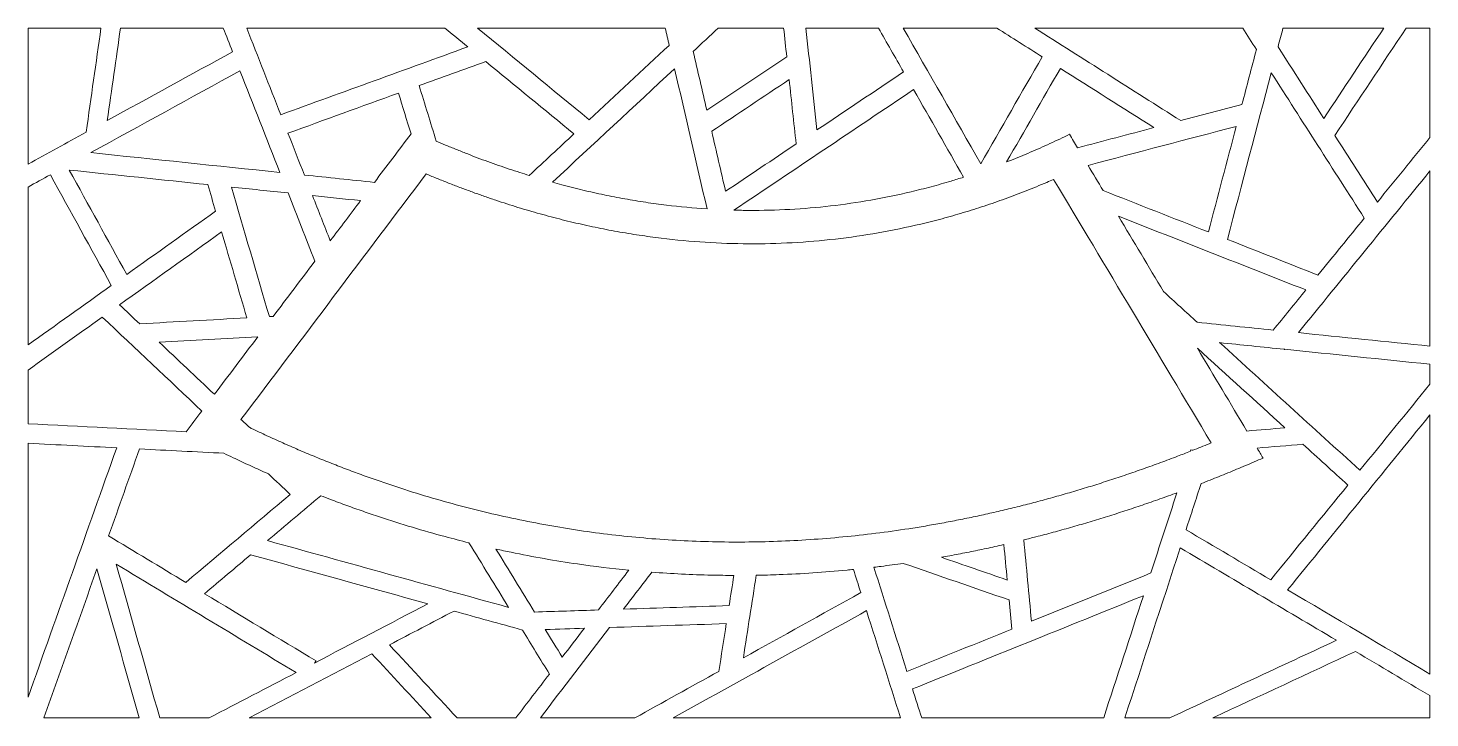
# Model space of a CAD drawing. Header units: millimetres. Extents: x -1200 to 1200, y -590 to 590.
import ezdxf

# ---------------------------------------------------------------- set-up
doc = ezdxf.new("R2010")
doc.units = ezdxf.units.MM
doc.header["$MEASUREMENT"] = 0
doc.layers.add('Layer 1', color=7, linetype='Continuous')

msp = doc.modelspace()

# ---------------------------------------------------------------- linework, layer by layer
at = {"layer": 'Layer 1', "color": 250, "lineweight": 20}
for points, knots in [([(-1100.5471, 411.9992), (-1133.7096, 393.8257), (-1166.8652, 375.6461), (-1200.0248, 357.4691), (-1200.0248, 434.9776), (-1200.0221, 512.484), (-1200.0248, 589.9914), (-1158.3925, 589.9914), (-1116.7588, 589.9914), (-1075.1249, 589.9914), (-1083.6017, 530.6647), (-1092.0757, 471.326), (-1100.5471, 411.9992)], [0, 0, 0, 0, 0.25, 0.25, 0.25, 0.5, 0.5, 0.5, 0.75, 0.75, 0.75, 1, 1, 1, 1]), ([(-1041.7684, 589.9914), (-983.1275, 589.9914), (-924.4868, 589.9914), (-865.8486, 589.9914), (-860.5274, 576.4623), (-855.2155, 562.9332), (-849.8916, 549.4041), (-921.3808, 510.2177), (-992.8726, 471.0278), (-1064.3592, 431.8318), (-1056.832, 484.5544), (-1049.3023, 537.2735), (-1041.7684, 589.9914)], [0, 0, 0, 0, 0.25, 0.25, 0.25, 0.5, 0.5, 0.5, 0.75, 0.75, 0.75, 1, 1, 1, 1]), ([(-825.6827, 589.9914), (-712.5905, 589.9914), (-599.4983, 589.9914), (-486.4103, 589.9914), (-473.3127, 579.265), (-460.2099, 568.5387), (-447.115, 557.8148), (-553.8801, 519.1448), (-660.6532, 480.4795), (-767.4263, 441.8047), (-786.8442, 491.201), (-806.2636, 540.595), (-825.6827, 589.9914)], [0, 0, 0, 0, 0.25, 0.25, 0.25, 0.5, 0.5, 0.5, 0.75, 0.75, 0.75, 1, 1, 1, 1]), ([(-109.2381, 589.989), (-106.9613, 580.1423), (-104.6736, 570.2896), (-102.3941, 560.4406), (-148.0244, 518.0564), (-193.6575, 475.6722), (-239.2905, 433.2869), (-303.0878, 485.519), (-366.8838, 537.7593), (-430.6812, 589.9914), (-323.533, 589.9914), (-216.3835, 589.9914), (-109.2381, 589.989)], [0, 0, 0, 0, 0.25, 0.25, 0.25, 0.5, 0.5, 0.5, 0.75, 0.75, 0.75, 1, 1, 1, 1]), ([(93.4982, 589.9914), (95.2662, 573.6266), (97.0301, 557.2629), (98.7954, 540.8981), (53.1958, 510.4913), (7.5922, 480.0833), (-38.0088, 449.6752), (-45.7608, 483.1631), (-53.5157, 516.6498), (-61.2706, 550.1387), (-46.9717, 563.4214), (-32.6674, 576.7064), (-18.3618, 589.9914), (18.9232, 589.9914), (56.212, 589.9914), (93.4982, 589.9914)], [0, 0, 0, 0, 0.2, 0.2, 0.2, 0.4, 0.4, 0.4, 0.6, 0.6, 0.6, 0.8, 0.8, 0.8, 1, 1, 1, 1]), ([(255.8959, 589.9914), (270.1627, 565.0084), (284.4241, 540.0326), (298.6909, 515.0473), (249.2729, 481.9097), (199.8547, 448.7791), (150.4381, 415.6392), (144.1673, 473.755), (137.895, 531.8732), (131.6229, 589.9914), (173.0464, 589.9914), (214.4724, 589.9914), (255.8959, 589.9914)], [0, 0, 0, 0, 0.25, 0.25, 0.25, 0.5, 0.5, 0.5, 0.75, 0.75, 0.75, 1, 1, 1, 1]), ([(458.3376, 589.9914), (484.2808, 573.5699), (510.2241, 557.1486), (536.1686, 540.7295), (501.0816, 479.7532), (466.0014, 418.7826), (430.9157, 357.8074), (386.7185, 435.2041), (342.5252, 512.5959), (298.3386, 589.9914), (351.669, 589.9914), (405.0047, 589.9914), (458.3376, 589.9914)], [0, 0, 0, 0, 0.25, 0.25, 0.25, 0.5, 0.5, 0.5, 0.75, 0.75, 0.75, 1, 1, 1, 1]), ([(879.3481, 589.9938), (887.1847, 577.7499), (895.0305, 565.5096), (902.8725, 553.2669), (894.6302, 521.9581), (886.3917, 490.6422), (878.152, 459.3298), (843.2057, 450.1303), (808.258, 440.9299), (773.3116, 431.7269), (689.9678, 484.4814), (606.6132, 537.2381), (523.2667, 589.9961), (641.9601, 589.9914), (760.6534, 589.9914), (879.3481, 589.9938)], [0, 0, 0, 0, 0.2, 0.2, 0.2, 0.4, 0.4, 0.4, 0.6, 0.6, 0.6, 0.8, 0.8, 0.8, 1, 1, 1, 1]), ([(1018.2844, 435.5685), (992.1484, 476.3667), (966.0148, 517.1661), (939.8761, 557.9633), (942.6834, 568.6389), (945.4946, 579.3134), (948.306, 589.9914), (1005.8204, 589.9914), (1063.3456, 589.9914), (1120.8653, 589.9914), (1086.6704, 538.5175), (1052.4726, 487.0424), (1018.2844, 435.5685)], [0, 0, 0, 0, 0.25, 0.25, 0.25, 0.5, 0.5, 0.5, 0.75, 0.75, 0.75, 1, 1, 1, 1]), ([(1159.2002, 589.9914), (1172.7907, 589.9914), (1186.3798, 589.9914), (1199.9701, 589.9938), (1199.9701, 527.6202), (1199.9728, 465.2536), (1199.9701, 402.8859), (1169.9793, 366.0565), (1139.9899, 329.2306), (1109.9964, 292.4024), (1085.7007, 330.3319), (1061.4062, 368.2614), (1037.1049, 406.1898), (1077.8039, 467.4574), (1118.5041, 528.7238), (1159.2002, 589.9914)], [0, 0, 0, 0, 0.2, 0.2, 0.2, 0.4, 0.4, 0.4, 0.6, 0.6, 0.6, 0.8, 0.8, 0.8, 1, 1, 1, 1]), ([(-501.2892, 396.5872), (-511.0142, 428.2297), (-520.7258, 459.8816), (-530.4454, 491.5241), (-492.4734, 505.2749), (-454.5056, 519.028), (-416.535, 532.7788), (-366.1578, 491.53), (-315.7782, 450.2849), (-265.3985, 409.0338), (-290.9413, 385.3137), (-316.48, 361.5924), (-342.0215, 337.8665), (-347.4417, 339.5396), (-352.8448, 341.2363), (-358.2383, 342.9637), (-364.2774, 344.8963), (-370.2952, 346.8724), (-376.2995, 348.8792), (-382.3895, 350.9144), (-388.4581, 352.9873), (-394.5079, 355.0944), (-400.5631, 357.2026), (-406.5997, 359.3462), (-412.62, 361.5264), (-418.7235, 363.7348), (-424.8108, 365.981), (-430.8808, 368.265), (-436.9547, 370.5442), (-443.0045, 372.8611), (-449.045, 375.2134), (-455.1672, 377.5976), (-461.2679, 380.0183), (-467.3552, 382.4732), (-473.4427, 384.9269), (-479.5125, 387.4172), (-485.5638, 389.9357), (-490.8195, 392.1289), (-496.0603, 394.3421), (-501.2892, 396.5872)], [0, 0, 0, 0, 0.076923077, 0.076923077, 0.076923077, 0.153846154, 0.153846154, 0.153846154, 0.230769231, 0.230769231, 0.230769231, 0.307692308, 0.307692308, 0.307692308, 0.384615385, 0.384615385, 0.384615385, 0.461538462, 0.461538462, 0.461538462, 0.538461538, 0.538461538, 0.538461538, 0.615384615, 0.615384615, 0.615384615, 0.692307692, 0.692307692, 0.692307692, 0.769230769, 0.769230769, 0.769230769, 0.846153846, 0.846153846, 0.846153846, 0.923076923, 0.923076923, 0.923076923, 1, 1, 1, 1]), ([(-768.7429, 342.9944), (-876.7496, 354.3008), (-984.7589, 365.612), (-1092.7628, 376.9208), (-1007.564, 423.6265), (-922.3652, 470.3285), (-837.1664, 517.0341), (-814.3586, 459.0244), (-791.548, 401.0076), (-768.7429, 342.9944)], [0, 0, 0, 0, 0.333333333, 0.333333333, 0.333333333, 0.666666667, 0.666666667, 0.666666667, 1, 1, 1, 1]), ([(-302.3204, 326.2451), (-232.5964, 391.0065), (-162.875, 455.7666), (-93.1512, 520.5267), (-74.636, 440.5667), (-56.1194, 360.6055), (-37.6042, 280.6432), (-60.8661, 282.1619), (-84.061, 284.3314), (-107.1647, 287.1519), (-119.002, 288.5974), (-130.8071, 290.2093), (-142.5813, 291.985), (-154.5563, 293.7914), (-166.4927, 295.764), (-178.3956, 297.9017), (-190.2996, 300.0383), (-202.1596, 302.3376), (-213.9808, 304.7948), (-226.0429, 307.3075), (-238.0623, 309.9782), (-250.0268, 312.8092), (-256.0137, 314.2242), (-261.9885, 315.678), (-267.9485, 317.1718), (-273.9783, 318.6823), (-279.9974, 320.2317), (-285.9977, 321.8211), (-291.4503, 323.2632), (-296.8907, 324.7382), (-302.3204, 326.2451)], [0, 0, 0, 0, 0.1, 0.1, 0.1, 0.2, 0.2, 0.2, 0.3, 0.3, 0.3, 0.4, 0.4, 0.4, 0.5, 0.5, 0.5, 0.6, 0.6, 0.6, 0.7, 0.7, 0.7, 0.8, 0.8, 0.8, 0.9, 0.9, 0.9, 1, 1, 1, 1]), ([(475.1746, 360.9816), (505.8752, 414.3339), (536.5745, 467.6862), (567.2751, 521.0396), (620.6684, 487.2439), (674.0629, 453.4472), (727.4589, 419.6528), (683.8711, 408.1754), (640.2818, 396.6991), (596.6859, 385.2229), (592.0906, 392.9248), (587.4832, 400.6161), (582.8799, 408.311), (577.2975, 405.5708), (571.6937, 402.8624), (566.0711, 400.1917), (560.514, 397.5516), (554.9357, 394.947), (549.3332, 392.3801), (543.7401, 389.8108), (538.1201, 387.2781), (532.4802, 384.7807), (526.9057, 382.3152), (521.3099, 379.8815), (515.6926, 377.488), (510.0795, 375.0897), (504.4449, 372.7338), (498.7874, 370.411), (493.1996, 368.1164), (487.5864, 365.8561), (481.9517, 363.6347), (479.6936, 362.7444), (477.4341, 361.8601), (475.1746, 360.9816)], [0, 0, 0, 0, 0.090909091, 0.090909091, 0.090909091, 0.181818182, 0.181818182, 0.181818182, 0.272727273, 0.272727273, 0.272727273, 0.363636364, 0.363636364, 0.363636364, 0.454545455, 0.454545455, 0.454545455, 0.545454545, 0.545454545, 0.545454545, 0.636363636, 0.636363636, 0.636363636, 0.727272727, 0.727272727, 0.727272727, 0.818181818, 0.818181818, 0.818181818, 0.909090909, 0.909090909, 0.909090909, 1, 1, 1, 1]), ([(1087.6038, 264.9032), (1061.1557, 232.4271), (1034.7076, 199.9474), (1008.2593, 167.4736), (956.5618, 187.8015), (904.8641, 208.128), (853.1624, 228.4558), (878.1868, 323.5332), (903.2073, 418.6128), (928.2265, 513.6914), (981.3518, 430.7612), (1034.4785, 347.8323), (1087.6038, 264.9032)], [0, 0, 0, 0, 0.25, 0.25, 0.25, 0.5, 0.5, 0.5, 0.75, 0.75, 0.75, 1, 1, 1, 1]), ([(-5.8576, 310.8331), (-13.7745, 345.0212), (-21.69, 379.2071), (-29.607, 413.3929), (14.601, 442.8683), (58.8077, 472.346), (103.013, 501.8237), (106.9748, 465.1499), (110.9298, 428.4737), (114.8876, 391.8023), (74.6402, 364.8125), (34.3899, 337.8251), (-5.8576, 310.8331)], [0, 0, 0, 0, 0.25, 0.25, 0.25, 0.5, 0.5, 0.5, 0.75, 0.75, 0.75, 1, 1, 1, 1]), ([(8.5163, 278.529), (111.0169, 347.2592), (213.5108, 415.9846), (316.0075, 484.7183), (344.5155, 434.7902), (373.0263, 384.8645), (401.5411, 334.9387), (394.4184, 332.6677), (387.277, 330.4569), (380.1142, 328.3121), (368.751, 324.9068), (357.3264, 321.6654), (345.8468, 318.5856), (334.524, 315.5435), (323.1461, 312.6748), (311.7187, 309.9605), (288.8775, 304.5425), (265.8526, 299.7942), (242.6564, 295.7216), (219.8004, 291.7126), (196.8132, 288.3781), (173.7106, 285.7251), (150.6015, 283.0792), (127.4066, 281.1207), (104.1514, 279.8543), (80.82, 278.5832), (57.4549, 278.0078), (34.0805, 278.127), (25.5597, 278.1682), (17.0346, 278.3026), (8.5163, 278.529)], [0, 0, 0, 0, 0.1, 0.1, 0.1, 0.2, 0.2, 0.2, 0.3, 0.3, 0.3, 0.4, 0.4, 0.4, 0.5, 0.5, 0.5, 0.6, 0.6, 0.6, 0.7, 0.7, 0.7, 0.8, 0.8, 0.8, 0.9, 0.9, 0.9, 1, 1, 1, 1]), ([(-754.9984, 410.1928), (-691.9351, 433.0346), (-628.8743, 455.8738), (-565.8097, 478.7143), (-558.6763, 455.4718), (-551.5389, 432.2303), (-544.4001, 408.9854), (-565.2861, 381.346), (-586.1732, 353.7053), (-607.059, 326.0659), (-646.9891, 330.2458), (-686.922, 334.427), (-726.8573, 338.6069), (-736.2355, 362.4709), (-745.615, 386.3336), (-754.9984, 410.1928)], [0, 0, 0, 0, 0.2, 0.2, 0.2, 0.4, 0.4, 0.4, 0.6, 0.6, 0.6, 0.8, 0.8, 0.8, 1, 1, 1, 1]), ([(614.7082, 355.1062), (699.2401, 377.363), (783.768, 399.6198), (868.2944, 421.8778), (852.4459, 361.649), (836.5987, 301.4237), (820.7487, 241.202), (760.6507, 264.8325), (700.5487, 288.4642), (640.4493, 312.0923), (631.8708, 326.4302), (623.2921, 340.7705), (614.7082, 355.1062)], [0, 0, 0, 0, 0.25, 0.25, 0.25, 0.5, 0.5, 0.5, 0.75, 0.75, 0.75, 1, 1, 1, 1]), ([(-1057.4737, 149.6478), (-1104.9912, 115.7804), (-1152.5073, 81.9176), (-1200.0248, 48.0572), (-1200.0302, 138.0773), (-1200.0248, 228.0998), (-1200.0248, 318.1235), (-1187.2837, 325.1026), (-1174.5437, 332.0923), (-1161.7997, 339.075), (-1127.0221, 275.9326), (-1092.2486, 212.7902), (-1057.4737, 149.6478)], [0, 0, 0, 0, 0.25, 0.25, 0.25, 0.5, 0.5, 0.5, 0.75, 0.75, 0.75, 1, 1, 1, 1]), ([(-1129.4572, 347.1165), (-1050.4032, 338.8379), (-971.3534, 330.563), (-892.3035, 322.2845), (-887.8622, 307.1377), (-883.4248, 291.992), (-878.9863, 276.8476), (-929.678, 240.7209), (-980.3671, 204.5943), (-1031.0604, 168.4688), (-1063.8583, 228.0137), (-1096.655, 287.5669), (-1129.4572, 347.1165)], [0, 0, 0, 0, 0.25, 0.25, 0.25, 0.5, 0.5, 0.5, 0.75, 0.75, 0.75, 1, 1, 1, 1]), ([(794.0193, -132.2578), (792.9063, -131.9725), (791.7854, -131.6825), (790.6656, -131.3983), (790.3991, -132.2248), (790.1272, -133.0608), (789.8553, -133.8909), (782.5946, -136.7372), (775.3166, -139.5507), (768.0252, -142.3321), (758.2881, -146.0463), (748.5256, -149.7039), (738.7336, -153.3014), (729.0836, -156.8493), (719.4121, -160.3383), (709.7098, -163.7683), (700.0116, -167.196), (690.2838, -170.5694), (680.5321, -173.8804), (670.9248, -177.1441), (661.2843, -180.3513), (651.6222, -183.4983), (641.9627, -186.6466), (632.2752, -189.7299), (622.5675, -192.752), (612.9899, -195.7434), (603.3907, -198.6628), (593.7634, -201.5245), (584.1456, -204.3909), (574.4983, -207.189), (564.8281, -209.9315), (555.288, -212.6305), (545.7236, -215.2753), (536.1352, -217.8551), (526.5508, -220.4362), (516.945, -222.9525), (507.3204, -225.4086), (497.8111, -227.8351), (488.2761, -230.1933), (478.7279, -232.4926), (469.1877, -234.7895), (459.6233, -237.0251), (450.0324, -239.1982), (440.5551, -241.3418), (431.0657, -243.4229), (421.5577, -245.4403), (412.0442, -247.4566), (402.5175, -249.4104), (392.9745, -251.297), (383.5322, -253.1647), (374.0749, -254.9675), (364.5963, -256.7032), (355.1219, -258.44), (345.6366, -260.1131), (336.1339, -261.7156), (326.7182, -263.3039), (317.2932, -264.8273), (307.8561, -266.2847), (288.9873, -269.197), (270.0729, -271.8417), (251.1105, -274.2176), (232.4466, -276.5534), (213.7438, -278.6228), (195.0023, -280.4197), (176.2768, -282.2179), (157.5166, -283.7413), (138.7307, -284.99), (120.1607, -286.228), (101.5704, -287.1854), (82.9643, -287.8764), (64.366, -288.5591), (45.753, -288.9706), (27.1347, -289.1051), (8.649, -289.2348), (-9.8421, -289.0897), (-28.3252, -288.6676), (-65.2457, -287.8234), (-102.1114, -285.872), (-138.8846, -282.8098), (-175.7034, -279.7406), (-212.3803, -275.5712), (-248.8803, -270.2983), (-267.1543, -267.6607), (-285.3736, -264.7459), (-303.5365, -261.5612), (-321.8455, -258.3539), (-340.0914, -254.8744), (-358.2731, -251.1225), (-376.4562, -247.3729), (-394.5656, -243.3545), (-412.5999, -239.0684), (-430.866, -234.7306), (-449.0477, -230.1296), (-467.1437, -225.2635), (-485.2477, -220.3949), (-503.262, -215.267), (-521.1731, -209.8856), (-539.3991, -204.4086), (-557.5231, -198.6758), (-575.5414, -192.6883), (-584.5579, -189.6875), (-593.5464, -186.6348), (-602.5039, -183.516), (-611.5579, -180.3642), (-620.5812, -177.1501), (-629.5722, -173.8732), (-638.5727, -170.5977), (-647.5383, -167.2573), (-656.4785, -163.8591), (-665.5178, -160.4232), (-674.5235, -156.9247), (-683.5039, -153.3638), (-692.4816, -149.8065), (-701.4324, -146.1867), (-710.3512, -142.5078), (-719.3743, -138.7866), (-728.3682, -135.0016), (-737.3257, -131.1613), (-746.2874, -127.3185), (-755.2209, -123.4192), (-764.1182, -119.4586), (-773.1347, -115.4473), (-782.1057, -111.3829), (-791.0484, -107.2596), (-799.9967, -103.128), (-808.9074, -98.9468), (-817.7832, -94.7068), (-818.6953, -94.2741), (-819.6008, -93.839), (-820.5129, -93.4039), (-825.4966, -88.7087), (-830.479, -84.0005), (-835.4681, -79.3053), (-729.7504, 60.6075), (-624.0314, 200.5181), (-518.3137, 340.4298), (-516.6515, 339.7329), (-514.9839, 339.0361), (-513.3178, 338.344), (-507.0188, 335.7169), (-500.6998, 333.1217), (-494.3633, 330.5666), (-488.0216, 328.0102), (-481.6595, 325.4893), (-475.283, 323.0014), (-468.9866, 320.5524), (-462.6743, 318.1375), (-456.3472, 315.7569), (-450.0107, 313.3763), (-443.6594, 311.0311), (-437.2869, 308.7247), (-430.996, 306.4455), (-424.6889, 304.2087), (-418.3618, 302.0062), (-412.0374, 299.8013), (-405.6915, 297.634), (-399.3296, 295.5105), (-393.0453, 293.4046), (-386.7465, 291.3435), (-380.4246, 289.3167), (-374.1042, 287.2898), (-367.765, 285.303), (-361.4112, 283.3551), (-355.1351, 281.4296), (-348.8334, 279.5442), (-342.5237, 277.693), (-336.2073, 275.8489), (-329.8802, 274.0401), (-323.5357, 272.2727), (-317.2596, 270.524), (-310.97, 268.8132), (-304.6656, 267.1448), (-298.3585, 265.4751), (-292.0422, 263.848), (-285.7057, 262.2609), (-279.4335, 260.6879), (-273.1466, 259.1598), (-266.8503, 257.6718), (-254.2457, 254.6886), (-241.5983, 251.88), (-228.8998, 249.2353), (-216.4278, 246.6447), (-203.9115, 244.217), (-191.3551, 241.9626), (-178.7867, 239.7045), (-166.1806, 237.6211), (-153.5372, 235.7132), (-141.0812, 233.8338), (-128.593, 232.1311), (-116.0742, 230.603), (-91.0296, 227.5455), (-65.8887, 225.2086), (-40.6673, 223.5979), (-15.9148, 222.0156), (8.8886, 221.1607), (33.7055, 221.0334), (58.5412, 220.9072), (83.366, 221.5204), (108.1534, 222.8681), (132.8711, 224.2158), (157.5245, 226.2993), (182.083, 229.1126), (206.6306, 231.9306), (231.0604, 235.4763), (255.3388, 239.7341), (279.9373, 244.0507), (304.3657, 249.0879), (328.5892, 254.8313), (340.6984, 257.7071), (352.7525, 260.7516), (364.7517, 263.973), (376.8984, 267.2308), (388.9873, 270.662), (401.004, 274.2641), (413.0113, 277.8557), (424.9609, 281.6277), (436.833, 285.5577), (448.8992, 289.5513), (460.8931, 293.71), (472.8107, 298.0362), (478.7654, 300.1975), (484.7027, 302.3977), (490.62, 304.6344), (496.5921, 306.8948), (502.5416, 309.1953), (508.4762, 311.5346), (514.4016, 313.8751), (520.3081, 316.2533), (526.1985, 318.6694), (532.1439, 321.1113), (538.0706, 323.5909), (543.9758, 326.1095), (547.9, 327.7839), (551.8203, 329.4795), (555.7299, 331.1867), (645.6433, 180.9142), (735.558, 30.6382), (825.4727, -119.6367), (816.061, -123.4818), (806.6227, -127.2773), (797.1601, -131.0163), (796.1141, -131.4289), (795.0654, -131.8451), (794.0193, -132.2578)], [0, 0, 0, 0, 0.012345679, 0.012345679, 0.012345679, 0.024691358, 0.024691358, 0.024691358, 0.037037037, 0.037037037, 0.037037037, 0.049382716, 0.049382716, 0.049382716, 0.061728395, 0.061728395, 0.061728395, 0.074074074, 0.074074074, 0.074074074, 0.086419753, 0.086419753, 0.086419753, 0.098765432, 0.098765432, 0.098765432, 0.111111111, 0.111111111, 0.111111111, 0.12345679, 0.12345679, 0.12345679, 0.135802469, 0.135802469, 0.135802469, 0.148148148, 0.148148148, 0.148148148, 0.160493827, 0.160493827, 0.160493827, 0.172839506, 0.172839506, 0.172839506, 0.185185185, 0.185185185, 0.185185185, 0.197530864, 0.197530864, 0.197530864, 0.209876543, 0.209876543, 0.209876543, 0.222222222, 0.222222222, 0.222222222, 0.234567901, 0.234567901, 0.234567901, 0.24691358, 0.24691358, 0.24691358, 0.259259259, 0.259259259, 0.259259259, 0.271604938, 0.271604938, 0.271604938, 0.283950617, 0.283950617, 0.283950617, 0.296296296, 0.296296296, 0.296296296, 0.308641975, 0.308641975, 0.308641975, 0.320987654, 0.320987654, 0.320987654, 0.333333333, 0.333333333, 0.333333333, 0.345679012, 0.345679012, 0.345679012, 0.358024691, 0.358024691, 0.358024691, 0.37037037, 0.37037037, 0.37037037, 0.382716049, 0.382716049, 0.382716049, 0.395061728, 0.395061728, 0.395061728, 0.407407407, 0.407407407, 0.407407407, 0.419753086, 0.419753086, 0.419753086, 0.432098765, 0.432098765, 0.432098765, 0.444444444, 0.444444444, 0.444444444, 0.456790123, 0.456790123, 0.456790123, 0.469135802, 0.469135802, 0.469135802, 0.481481481, 0.481481481, 0.481481481, 0.49382716, 0.49382716, 0.49382716, 0.50617284, 0.50617284, 0.50617284, 0.518518519, 0.518518519, 0.518518519, 0.530864198, 0.530864198, 0.530864198, 0.543209877, 0.543209877, 0.543209877, 0.555555556, 0.555555556, 0.555555556, 0.567901235, 0.567901235, 0.567901235, 0.580246914, 0.580246914, 0.580246914, 0.592592593, 0.592592593, 0.592592593, 0.604938272, 0.604938272, 0.604938272, 0.617283951, 0.617283951, 0.617283951, 0.62962963, 0.62962963, 0.62962963, 0.641975309, 0.641975309, 0.641975309, 0.654320988, 0.654320988, 0.654320988, 0.666666667, 0.666666667, 0.666666667, 0.679012346, 0.679012346, 0.679012346, 0.691358025, 0.691358025, 0.691358025, 0.703703704, 0.703703704, 0.703703704, 0.716049383, 0.716049383, 0.716049383, 0.728395062, 0.728395062, 0.728395062, 0.740740741, 0.740740741, 0.740740741, 0.75308642, 0.75308642, 0.75308642, 0.765432099, 0.765432099, 0.765432099, 0.777777778, 0.777777778, 0.777777778, 0.790123457, 0.790123457, 0.790123457, 0.802469136, 0.802469136, 0.802469136, 0.814814815, 0.814814815, 0.814814815, 0.827160494, 0.827160494, 0.827160494, 0.839506173, 0.839506173, 0.839506173, 0.851851852, 0.851851852, 0.851851852, 0.864197531, 0.864197531, 0.864197531, 0.87654321, 0.87654321, 0.87654321, 0.888888889, 0.888888889, 0.888888889, 0.901234568, 0.901234568, 0.901234568, 0.913580247, 0.913580247, 0.913580247, 0.925925926, 0.925925926, 0.925925926, 0.938271605, 0.938271605, 0.938271605, 0.950617284, 0.950617284, 0.950617284, 0.962962963, 0.962962963, 0.962962963, 0.975308642, 0.975308642, 0.975308642, 0.987654321, 0.987654321, 0.987654321, 1, 1, 1, 1]), ([(1199.9701, 45.9442), (1124.8982, 53.6284), (1049.8262, 61.3139), (974.7541, 68.9934), (1049.8262, 161.1831), (1124.8982, 253.3634), (1199.9701, 345.5507), (1199.9701, 245.6815), (1199.9701, 145.8122), (1199.9701, 45.9442)], [0, 0, 0, 0, 0.333333333, 0.333333333, 0.333333333, 0.666666667, 0.666666667, 0.666666667, 1, 1, 1, 1]), ([(-709.0279, 191.1112), (-732.7894, 159.662), (-756.5535, 128.2188), (-780.3176, 96.7673), (-782.5249, 96.6423), (-784.7267, 96.5209), (-786.9367, 96.4005), (-808.59, 170.2846), (-830.2446, 244.1687), (-851.8993, 318.0539), (-819.5806, 314.671), (-787.2634, 311.2858), (-754.9463, 307.9029), (-739.6401, 268.9712), (-724.3354, 230.043), (-709.0279, 191.1112)], [0, 0, 0, 0, 0.2, 0.2, 0.2, 0.4, 0.4, 0.4, 0.6, 0.6, 0.6, 0.8, 0.8, 0.8, 1, 1, 1, 1]), ([(-713.0553, 303.5178), (-685.5759, 300.6385), (-658.0963, 297.759), (-630.6196, 294.8844), (-647.9481, 271.9413), (-665.278, 249.0113), (-682.6105, 226.0752), (-692.7589, 251.8882), (-702.9084, 277.7024), (-713.0553, 303.5178)], [0, 0, 0, 0, 0.333333333, 0.333333333, 0.333333333, 0.666666667, 0.666666667, 0.666666667, 1, 1, 1, 1]), ([(666.742, 268.1494), (773.6733, 226.1059), (880.6017, 184.0636), (987.5289, 142.0179), (968.9066, 119.1478), (950.2801, 96.2768), (931.6551, 73.4115), (888.3017, 77.8426), (844.9428, 82.2819), (801.5867, 86.7201), (782.3764, 104.1862), (763.162, 121.6511), (743.949, 139.1173), (718.2107, 182.1276), (692.479, 225.1391), (666.742, 268.1494)], [0, 0, 0, 0, 0.2, 0.2, 0.2, 0.4, 0.4, 0.4, 0.6, 0.6, 0.6, 0.8, 0.8, 0.8, 1, 1, 1, 1]), ([(-825.4766, 94.2687), (-886.6058, 90.8918), (-947.7365, 87.5112), (-1008.8618, 84.1331), (-1020.379, 94.9844), (-1031.8894, 105.8381), (-1043.4065, 116.693), (-985.1258, 158.2258), (-926.8493, 199.76), (-868.5648, 241.2916), (-854.2042, 192.2844), (-839.8397, 143.2759), (-825.4766, 94.2687)], [0, 0, 0, 0, 0.25, 0.25, 0.25, 0.5, 0.5, 0.5, 0.75, 0.75, 0.75, 1, 1, 1, 1]), ([(-1200.0221, 5.0763), (-1157.6706, 35.258), (-1115.3229, 65.4408), (-1072.966, 95.6271), (-1016.1627, 42.0826), (-959.3567, -11.4606), (-902.5509, -65.0075), (-911.4884, -76.8327), (-920.4245, -88.6604), (-929.3607, -100.4903), (-1019.5834, -95.9272), (-1109.8008, -91.3641), (-1200.0248, -86.8032), (-1200.0196, -56.1736), (-1200.0248, -25.551), (-1200.0221, 5.0763)], [0, 0, 0, 0, 0.2, 0.2, 0.2, 0.4, 0.4, 0.4, 0.6, 0.6, 0.6, 0.8, 0.8, 0.8, 1, 1, 1, 1]), ([(-880.9619, -36.4259), (-912.4099, -6.7772), (-943.8698, 22.8726), (-975.3259, 52.5212), (-919.116, 55.6294), (-862.9127, 58.7351), (-806.7028, 61.8433), (-831.4554, 29.0853), (-856.2066, -3.6715), (-880.9619, -36.4259)], [0, 0, 0, 0, 0.333333333, 0.333333333, 0.333333333, 0.666666667, 0.666666667, 0.666666667, 1, 1, 1, 1]), ([(1199.9728, -19.0777), (1159.9838, -68.1793), (1119.9948, -117.2832), (1080.0137, -166.3871), (999.9661, -93.6185), (919.9224, -20.8558), (839.88, 51.9058), (876.7738, 48.1291), (913.6609, 44.3582), (950.5601, 40.5816), (950.7877, 40.4318), (951.0168, 40.2785), (951.2445, 40.1288), (951.341, 40.2455), (951.436, 40.3623), (951.5338, 40.4802), (1034.3459, 32.0048), (1117.1581, 23.5294), (1199.9701, 15.0563), (1199.9728, 3.6767), (1199.9701, -7.6981), (1199.9728, -19.0777)], [0, 0, 0, 0, 0.142857143, 0.142857143, 0.142857143, 0.285714286, 0.285714286, 0.285714286, 0.428571429, 0.428571429, 0.428571429, 0.571428571, 0.571428571, 0.571428571, 0.714285714, 0.714285714, 0.714285714, 0.857142857, 0.857142857, 0.857142857, 1, 1, 1, 1]), ([(801.8197, 42.3998), (851.7494, -2.9947), (901.6859, -48.3879), (951.6208, -93.7836), (929.9541, -95.6301), (908.2849, -97.4765), (886.6155, -99.3277), (858.3498, -52.0833), (830.0841, -4.8412), (801.8197, 42.3998)], [0, 0, 0, 0, 0.333333333, 0.333333333, 0.333333333, 0.666666667, 0.666666667, 0.666666667, 1, 1, 1, 1]), ([(1199.9701, -514.8687), (1118.768, -466.879), (1037.5563, -418.8823), (956.3447, -370.8915), (1037.5537, -271.1685), (1118.7653, -171.4514), (1199.9701, -71.7307), (1199.9701, -219.4445), (1199.9674, -367.1585), (1199.9701, -514.8687)], [0, 0, 0, 0, 0.333333333, 0.333333333, 0.333333333, 0.666666667, 0.666666667, 0.666666667, 1, 1, 1, 1]), ([(-1200.0248, -120.2722), (-1149.4336, -122.8309), (-1098.8422, -125.3895), (-1048.2455, -127.9482), (-1098.8422, -270.1863), (-1149.4363, -412.4244), (-1200.0248, -554.6636), (-1200.0248, -409.8669), (-1200.0248, -265.069), (-1200.0248, -120.2722)], [0, 0, 0, 0, 0.333333333, 0.333333333, 0.333333333, 0.666666667, 0.666666667, 0.666666667, 1, 1, 1, 1]), ([(-788.3724, -172.6317), (-775.9807, -184.3072), (-763.5917, -195.9851), (-751.2027, -207.663), (-810.7931, -257.8493), (-870.3797, -308.0368), (-929.9647, -358.2243), (-974.0119, -331.7003), (-1018.0472, -305.1787), (-1062.085, -278.6569), (-1044.4605, -229.0791), (-1026.8239, -179.5), (-1009.186, -129.922), (-960.9868, -132.3593), (-912.7875, -134.7965), (-864.5829, -137.2348), (-859.3044, -139.8041), (-854.014, -142.3581), (-848.713, -144.8896), (-839.557, -149.2617), (-830.3692, -153.5749), (-821.1438, -157.8256), (-811.9236, -162.0833), (-802.6659, -166.2763), (-793.3682, -170.4114), (-791.7047, -171.1542), (-790.0373, -171.8924), (-788.3724, -172.6317)], [0, 0, 0, 0, 0.111111111, 0.111111111, 0.111111111, 0.222222222, 0.222222222, 0.222222222, 0.333333333, 0.333333333, 0.333333333, 0.444444444, 0.444444444, 0.444444444, 0.555555556, 0.555555556, 0.555555556, 0.666666667, 0.666666667, 0.666666667, 0.777777778, 0.777777778, 0.777777778, 0.888888889, 0.888888889, 0.888888889, 1, 1, 1, 1]), ([(904.0711, -128.4976), (930.2019, -126.2703), (956.3301, -124.0418), (982.4607, -121.8157), (1008.0946, -145.1208), (1033.7284, -168.4247), (1059.3677, -191.7344), (1015.378, -245.7482), (971.3883, -299.7653), (927.4027, -353.7838), (879.0762, -325.2223), (830.7564, -296.6631), (782.4273, -268.1052), (790.9883, -241.8099), (799.5522, -215.5099), (808.1053, -189.2182), (813.3221, -187.1936), (818.5268, -185.1538), (823.7262, -183.0986), (833.8154, -179.1109), (843.874, -175.0642), (853.9018, -170.9609), (858.9176, -168.9104), (863.9175, -166.8434), (868.9212, -164.7623), (873.9626, -162.6694), (878.9904, -160.5576), (884.0118, -158.4364), (889.033, -156.3128), (894.0489, -154.1727), (899.0566, -152.0208), (904.098, -149.8536), (909.1366, -147.6712), (914.1645, -145.4791), (914.1806, -145.4768), (914.2101, -145.4768), (914.2301, -145.4768), (910.8416, -139.8171), (907.4584, -134.1574), (904.0711, -128.4976)], [0, 0, 0, 0, 0.076923077, 0.076923077, 0.076923077, 0.153846154, 0.153846154, 0.153846154, 0.230769231, 0.230769231, 0.230769231, 0.307692308, 0.307692308, 0.307692308, 0.384615385, 0.384615385, 0.384615385, 0.461538462, 0.461538462, 0.461538462, 0.538461538, 0.538461538, 0.538461538, 0.615384615, 0.615384615, 0.615384615, 0.692307692, 0.692307692, 0.692307692, 0.769230769, 0.769230769, 0.769230769, 0.846153846, 0.846153846, 0.846153846, 0.923076923, 0.923076923, 0.923076923, 1, 1, 1, 1]), ([(-445.189, -290.395), (-422.5915, -327.2409), (-399.9912, -364.0857), (-377.391, -400.9292), (-514.9906, -362.8618), (-652.589, -324.7896), (-790.1873, -286.7197), (-759.7612, -261.0906), (-729.3339, -235.4616), (-698.9064, -209.8348), (-693.3481, -212.002), (-687.7777, -214.148), (-682.1953, -216.2669), (-672.9525, -219.7877), (-663.6721, -223.2389), (-654.3663, -226.6277), (-645.0618, -230.0177), (-635.7239, -233.3428), (-626.3578, -236.6053), (-617.0801, -239.8361), (-607.7757, -242.9984), (-598.4403, -246.1031), (-579.7765, -252.3051), (-560.9987, -258.242), (-542.1206, -263.9158), (-523.5424, -269.4965), (-504.8638, -274.8155), (-486.0861, -279.8644), (-472.5037, -283.5173), (-458.8719, -287.0274), (-445.189, -290.395)], [0, 0, 0, 0, 0.1, 0.1, 0.1, 0.2, 0.2, 0.2, 0.3, 0.3, 0.3, 0.4, 0.4, 0.4, 0.5, 0.5, 0.5, 0.6, 0.6, 0.6, 0.7, 0.7, 0.7, 0.8, 0.8, 0.8, 0.9, 0.9, 0.9, 1, 1, 1, 1]), ([(766.7528, -204.872), (751.8646, -250.6037), (736.9764, -296.3448), (722.0908, -342.0835), (653.9821, -369.5591), (585.8733, -397.0429), (517.7673, -424.5256), (513.4172, -378.1513), (509.0629, -331.7793), (504.7114, -285.4074), (511.605, -283.7201), (518.4892, -281.9985), (525.3614, -280.2465), (535.2968, -277.7126), (545.2067, -275.1138), (555.0978, -272.4502), (564.9875, -269.7901), (574.8546, -267.0605), (584.6948, -264.273), (594.6662, -261.4514), (604.6083, -258.5626), (614.5261, -255.6137), (624.4453, -252.6613), (634.3378, -249.6475), (644.2075, -246.5747), (654.2044, -243.4583), (664.1732, -240.2817), (674.1206, -237.0439), (684.0653, -233.8049), (693.9872, -230.5058), (703.8796, -227.1441), (713.906, -223.7378), (723.9084, -220.2759), (733.8798, -216.7433), (743.8525, -213.2177), (753.8013, -209.6333), (763.7191, -205.9863), (764.7304, -205.6149), (765.7417, -205.2435), (766.7528, -204.872)], [0, 0, 0, 0, 0.076923077, 0.076923077, 0.076923077, 0.153846154, 0.153846154, 0.153846154, 0.230769231, 0.230769231, 0.230769231, 0.307692308, 0.307692308, 0.307692308, 0.384615385, 0.384615385, 0.384615385, 0.461538462, 0.461538462, 0.461538462, 0.538461538, 0.538461538, 0.538461538, 0.615384615, 0.615384615, 0.615384615, 0.692307692, 0.692307692, 0.692307692, 0.769230769, 0.769230769, 0.769230769, 0.846153846, 0.846153846, 0.846153846, 0.923076923, 0.923076923, 0.923076923, 1, 1, 1, 1]), ([(-897.9662, -377.4933), (-871.6185, -355.3002), (-845.268, -333.107), (-818.9191, -310.9162), (-717.7644, -338.9035), (-616.614, -366.8908), (-515.4608, -394.8781), (-580.2761, -428.6394), (-645.0887, -462.4032), (-709.9065, -496.1669), (-708.9261, -494.9501), (-707.9497, -493.732), (-706.968, -492.5164), (-770.6355, -454.1718), (-834.3001, -415.832), (-897.9662, -377.4933)], [0, 0, 0, 0, 0.2, 0.2, 0.2, 0.4, 0.4, 0.4, 0.6, 0.6, 0.6, 0.8, 0.8, 0.8, 1, 1, 1, 1]), ([(-171.5568, -337.248), (-188.9134, -359.9294), (-206.2769, -382.6153), (-223.6308, -405.3014), (-260.0584, -406.4994), (-296.4915, -407.7009), (-332.9165, -408.9012), (-354.9449, -372.9926), (-376.9691, -337.0806), (-398.9948, -301.1768), (-390.368, -303.0775), (-381.7278, -304.9217), (-373.0689, -306.7091), (-354.1815, -310.6061), (-335.2175, -314.2213), (-316.2001, -317.5557), (-297.3205, -320.8667), (-278.3767, -323.8923), (-259.3794, -326.636), (-230.215, -330.8502), (-200.9301, -334.3864), (-171.5568, -337.248)], [0, 0, 0, 0, 0.142857143, 0.142857143, 0.142857143, 0.285714286, 0.285714286, 0.285714286, 0.428571429, 0.428571429, 0.428571429, 0.571428571, 0.571428571, 0.571428571, 0.714285714, 0.714285714, 0.714285714, 0.857142857, 0.857142857, 0.857142857, 1, 1, 1, 1]), ([(470.5217, -293.5031), (472.4183, -313.6942), (474.3107, -333.8875), (476.2059, -354.081), (438.6425, -341.1096), (401.0763, -328.137), (363.5129, -315.1669), (368.2876, -314.3273), (373.0531, -313.4701), (377.8172, -312.5953), (387.6212, -310.7947), (397.4146, -308.9329), (407.1865, -307.0016), (417.0561, -305.049), (426.9123, -303.0291), (436.7432, -300.9433), (446.5768, -298.8551), (456.3943, -296.7056), (466.1916, -294.49), (467.6328, -294.1599), (469.0806, -293.8321), (470.5217, -293.5031)], [0, 0, 0, 0, 0.142857143, 0.142857143, 0.142857143, 0.285714286, 0.285714286, 0.285714286, 0.428571429, 0.428571429, 0.428571429, 0.571428571, 0.571428571, 0.571428571, 0.714285714, 0.714285714, 0.714285714, 0.857142857, 0.857142857, 0.857142857, 1, 1, 1, 1]), ([(754.4562, -590.0039), (728.8519, -590.0039), (703.2528, -590.0039), (677.6511, -590.0015), (709.213, -493.0353), (740.7761, -396.0689), (772.3406, -299.1039), (861.524, -351.8076), (950.7074, -404.5138), (1039.8936, -457.2234), (944.75, -501.4847), (849.6011, -545.7437), (754.4562, -590.0039)], [0, 0, 0, 0, 0.25, 0.25, 0.25, 0.5, 0.5, 0.5, 0.75, 0.75, 0.75, 1, 1, 1, 1]), ([(-1009.8356, -590.0039), (-1064.165, -590.0015), (-1118.4985, -590.0015), (-1172.8281, -590.0015), (-1142.5681, -504.9183), (-1112.304, -419.8362), (-1082.0414, -334.7554), (-1057.976, -419.8362), (-1033.9037, -504.916), (-1009.8356, -590.0039)], [0, 0, 0, 0, 0.333333333, 0.333333333, 0.333333333, 0.666666667, 0.666666667, 0.666666667, 1, 1, 1, 1]), ([(-1048.9848, -327.0275), (-946.3583, -388.8269), (-843.7399, -450.6263), (-741.116, -512.4268), (-790.7538, -538.2858), (-840.3943, -564.1436), (-890.0292, -590.0015), (-918.2172, -590.0015), (-946.4079, -590.0015), (-974.5946, -590.0015), (-999.3886, -502.3443), (-1024.1922, -414.6871), (-1048.9848, -327.0275)], [0, 0, 0, 0, 0.25, 0.25, 0.25, 0.5, 0.5, 0.5, 0.75, 0.75, 0.75, 1, 1, 1, 1]), ([(298.348, -325.609), (358.6965, -346.4462), (419.0465, -367.2858), (479.399, -388.1277), (480.9606, -404.7885), (482.5236, -421.4516), (484.0906, -438.1112), (424.2619, -462.2499), (364.4344, -486.3886), (304.6082, -510.532), (285.7502, -451.0967), (266.8893, -391.6626), (248.0313, -332.2298), (252.1056, -331.7463), (256.1732, -331.2476), (260.2435, -330.7394), (272.9633, -329.1464), (285.6644, -327.4355), (298.348, -325.609)], [0, 0, 0, 0, 0.166666667, 0.166666667, 0.166666667, 0.333333333, 0.333333333, 0.333333333, 0.5, 0.5, 0.5, 0.666666667, 0.666666667, 0.666666667, 0.833333333, 0.833333333, 0.833333333, 1, 1, 1, 1]), ([(8.294, -346.234), (5.5952, -363.462), (2.8965, -380.6922), (0.1976, -397.9154), (-60.0464, -399.9046), (-120.2904, -401.8914), (-180.5425, -403.877), (-164.4126, -382.8087), (-148.2923, -361.7404), (-132.1678, -340.6698), (-98.1778, -343.2709), (-64.114, -344.9605), (-30.006, -345.7388), (-17.242, -346.0312), (-4.474, -346.1986), (8.294, -346.234)], [0, 0, 0, 0, 0.2, 0.2, 0.2, 0.4, 0.4, 0.4, 0.6, 0.6, 0.6, 0.8, 0.8, 0.8, 1, 1, 1, 1]), ([(213.0823, -336.0854), (217.2717, -349.2843), (221.4585, -362.4809), (225.6454, -375.681), (158.6108, -412.8076), (91.5749, -449.9412), (24.5403, -487.0678), (31.9054, -440.0343), (39.2732, -392.9986), (46.641, -345.9675), (59.6568, -345.7435), (72.6726, -345.3957), (85.6804, -344.9169), (105.01, -344.2023), (124.3247, -343.2025), (143.6194, -341.9232), (163.119, -340.6238), (182.5919, -339.0414), (202.034, -337.1737), (205.7212, -336.8212), (209.407, -336.4616), (213.0823, -336.0854)], [0, 0, 0, 0, 0.142857143, 0.142857143, 0.142857143, 0.285714286, 0.285714286, 0.285714286, 0.428571429, 0.428571429, 0.428571429, 0.571428571, 0.571428571, 0.571428571, 0.714285714, 0.714285714, 0.714285714, 0.857142857, 0.857142857, 0.857142857, 1, 1, 1, 1]), ([(329.8268, -590.0039), (324.586, -573.4834), (319.3384, -556.9676), (314.1001, -540.4472), (445.8803, -487.2717), (577.6644, -434.1023), (709.442, -380.9316), (686.7586, -450.6227), (664.0741, -520.3104), (641.3908, -590.0015), (537.5362, -590.0015), (433.6815, -590.0015), (329.8268, -590.0039)], [0, 0, 0, 0, 0.25, 0.25, 0.25, 0.5, 0.5, 0.5, 0.75, 0.75, 0.75, 1, 1, 1, 1]), ([(-581.3971, -464.8805), (-544.518, -445.6717), (-507.6376, -426.457), (-470.7586, -407.2375), (-431.7192, -418.0475), (-392.6811, -428.8481), (-353.6444, -439.6476), (-338.2619, -464.7296), (-322.8767, -489.808), (-307.4943, -514.8876), (-326.6538, -539.9259), (-345.8145, -564.9655), (-364.9739, -590.0015), (-398.4577, -590.0015), (-431.9415, -590.0039), (-465.4253, -590.0015), (-504.0804, -548.2953), (-542.7394, -506.5902), (-581.3971, -464.8805)], [0, 0, 0, 0, 0.166666667, 0.166666667, 0.166666667, 0.333333333, 0.333333333, 0.333333333, 0.5, 0.5, 0.5, 0.666666667, 0.666666667, 0.666666667, 0.833333333, 0.833333333, 0.833333333, 1, 1, 1, 1]), ([(-95.8674, -590.0015), (14.5689, -528.8364), (124.9972, -467.6726), (235.428, -406.5099), (254.8379, -467.6726), (274.2478, -528.8364), (293.6589, -590.0015), (163.8114, -590.0039), (33.9734, -589.9992), (-95.8674, -590.0015)], [0, 0, 0, 0, 0.333333333, 0.333333333, 0.333333333, 0.666666667, 0.666666667, 0.666666667, 1, 1, 1, 1]), ([(-322.9665, -590.0015), (-283.5079, -538.438), (-244.0466, -486.872), (-204.5879, -435.3085), (-137.9351, -433.1106), (-71.2768, -430.9128), (-4.6267, -428.7149), (-8.8858, -455.9111), (-13.1436, -483.1048), (-17.4055, -510.2985), (-65.3676, -536.8662), (-113.3405, -563.4338), (-161.3067, -590.0039), (-215.1915, -590.0015), (-269.079, -590.0039), (-322.9665, -590.0015)], [0, 0, 0, 0, 0.2, 0.2, 0.2, 0.4, 0.4, 0.4, 0.6, 0.6, 0.6, 0.8, 0.8, 0.8, 1, 1, 1, 1]), ([(-285.5222, -486.1728), (-295.1803, -470.4258), (-304.8423, -454.68), (-314.4978, -438.9307), (-292.227, -438.1973), (-269.9563, -437.4651), (-247.6815, -436.7282), (-260.2955, -453.2097), (-272.9095, -469.6948), (-285.5222, -486.1728)], [0, 0, 0, 0, 0.333333333, 0.333333333, 0.333333333, 0.666666667, 0.666666667, 0.666666667, 1, 1, 1, 1]), ([(1072.279, -476.365), (1114.8436, -501.5224), (1157.4082, -526.6739), (1199.9701, -551.8279), (1199.9701, -564.5552), (1199.9701, -577.2766), (1199.9728, -590.0015), (1075.977, -590.0015), (951.9838, -590.0039), (827.9892, -590.0015), (909.4165, -552.1227), (990.8504, -514.2438), (1072.279, -476.365)], [0, 0, 0, 0, 0.25, 0.25, 0.25, 0.5, 0.5, 0.5, 0.75, 0.75, 0.75, 1, 1, 1, 1]), ([(-509.7258, -590.0039), (-613.6768, -590.0015), (-717.6319, -590.0015), (-821.5857, -590.0015), (-751.4827, -553.4833), (-681.3796, -516.9629), (-611.2753, -480.4447), (-577.4245, -516.9629), (-543.5765, -553.4833), (-509.7258, -590.0039)], [0, 0, 0, 0, 0.333333333, 0.333333333, 0.333333333, 0.666666667, 0.666666667, 0.666666667, 1, 1, 1, 1])]:
    msp.add_open_spline(points, degree=3, knots=knots, dxfattribs=at)

doc.saveas('drawing.dxf')
